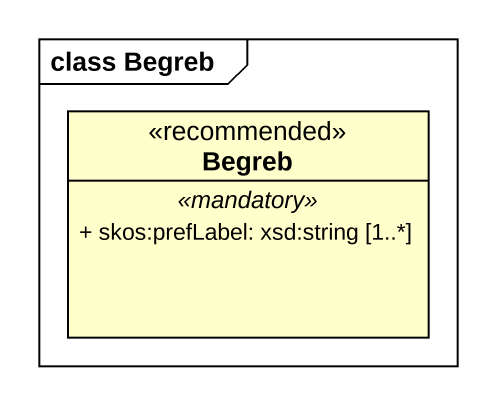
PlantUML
@startuml
mainframe class Begreb
hide circle
hide empty members
skinparam classAttributeIconSize 0
class Begreb <<recommended>> {
  .. <<mandatory>> ..
  + skos:prefLabel: xsd:string [1..*]
}
@enduml
